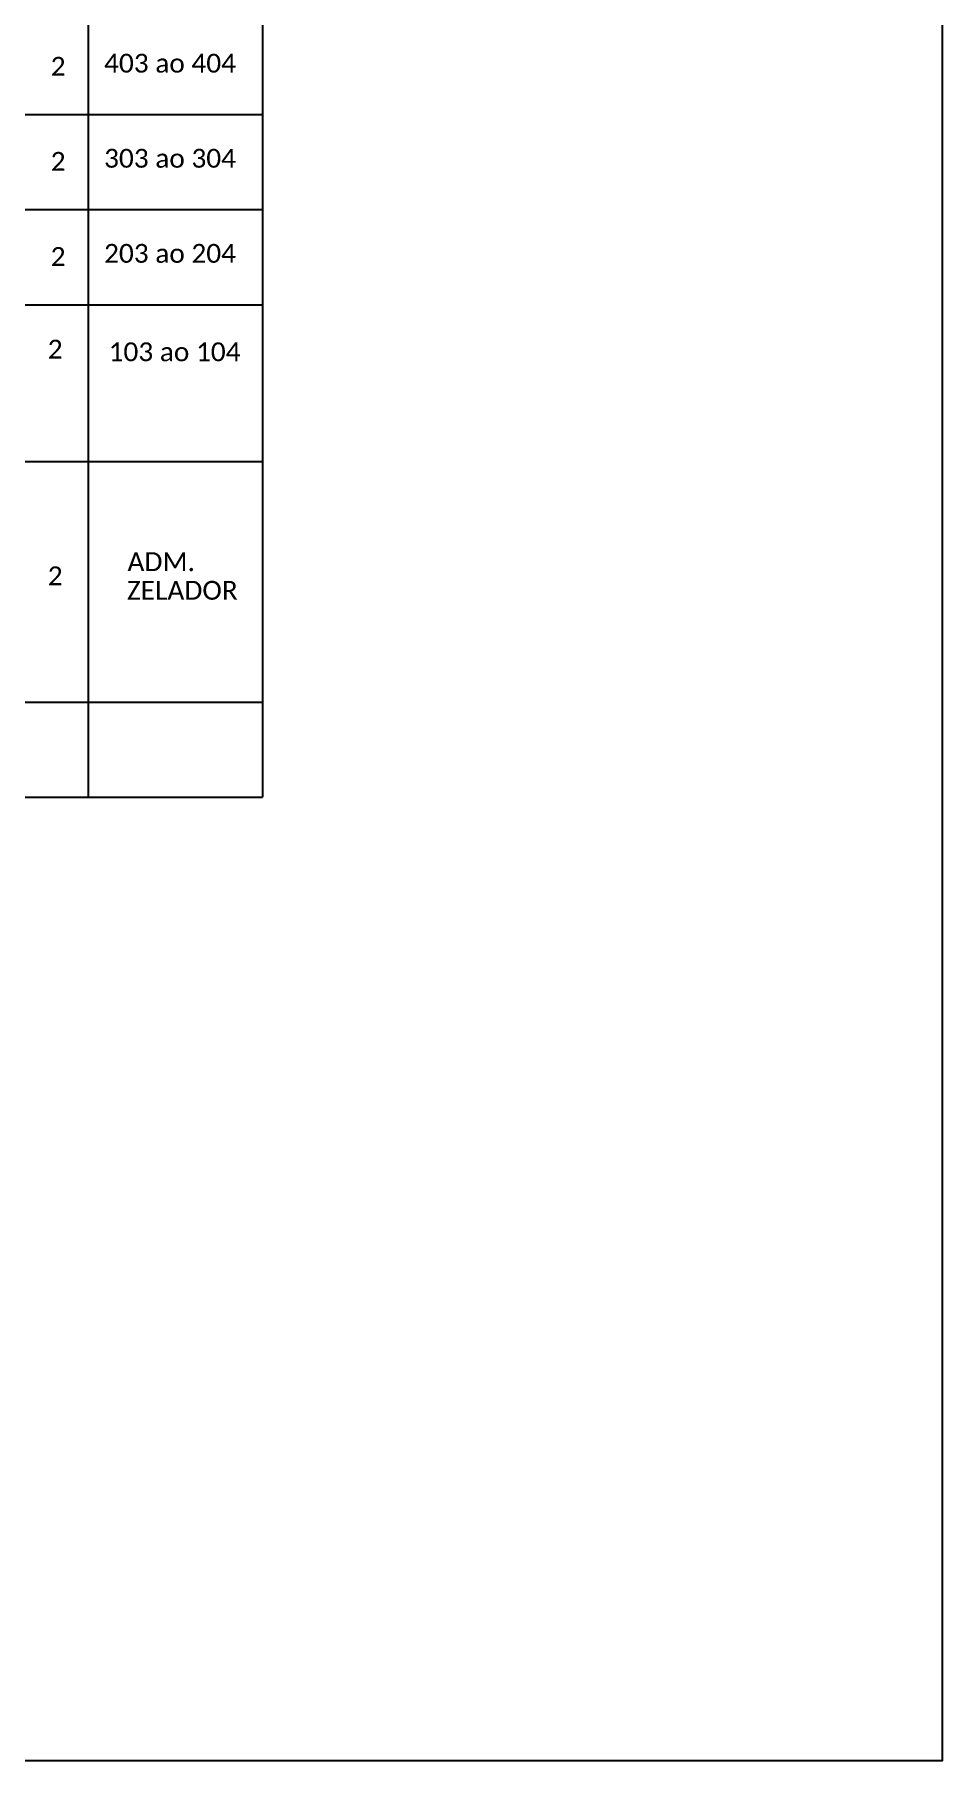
# Model space of a CAD drawing. Header units: metres. Extents: x -1286 to 461, y -500 to 94.
# Drawn here: x 304.3 to 460.7, y -499.8 to -202.6 of the extents above; entities that cross this region are included whole.
import ezdxf
from ezdxf.enums import TextEntityAlignment as Align

# ---------------------------------------------------------------- set-up
doc = ezdxf.new("R2010")
doc.units = ezdxf.units.M
doc.styles.add('WMF-Calibri0', font='calibri.ttf')

msp = doc.modelspace()

# ---------------------------------------------------------------- linework, layer by layer
msp.add_lwpolyline([(-380.32, -499.81), (460.68, -499.81), (460.68, 94.19), (-380.32, 94.19)], close=True)
for points in [[(313.57, -333.94), (313.57, -57.85)], [(343.59, -57.85), (343.59, -333.94)], [(66.26, -216.41), (343.59, -216.41)], [(66.26, -232.78), (343.59, -232.78)], [(66.26, -249.16), (343.59, -249.16)], [(66.26, -276.13), (343.59, -276.13)], [(66.26, -317.57), (343.59, -317.57)], [(66.26, -333.94), (343.59, -333.94)]]:
    msp.add_lwpolyline(points)

# ---------------------------------------------------------------- texts
at = {"color": 7, "style": 'WMF-Calibri0'}
for s, p in [('403 ao 404', (316.28, -209.2)), ('303 ao 304', (316.28, -225.57)), ('203 ao 204', (316.28, -241.94)), ('103 ao 104', (317.06, -258.89)), ('ADM.', (320.31, -295.03)), ('ZELADOR', (320.23, -299.95))]:
    msp.add_text(s, height=3.24, dxfattribs=at).set_placement(p)
at = {"color": 7, "style": 'WMF-Calibri0', "flags": 4}
for p in [(308.37, -208.11), (308.37, -224.48), (308.37, -240.86), (307.86, -256.81), (307.86, -295.84)]:
    msp.add_attdef('2', text='XX', height=3.24, dxfattribs=at).set_placement(p, align=Align.MIDDLE_CENTER)

doc.saveas('drawing.dxf')
